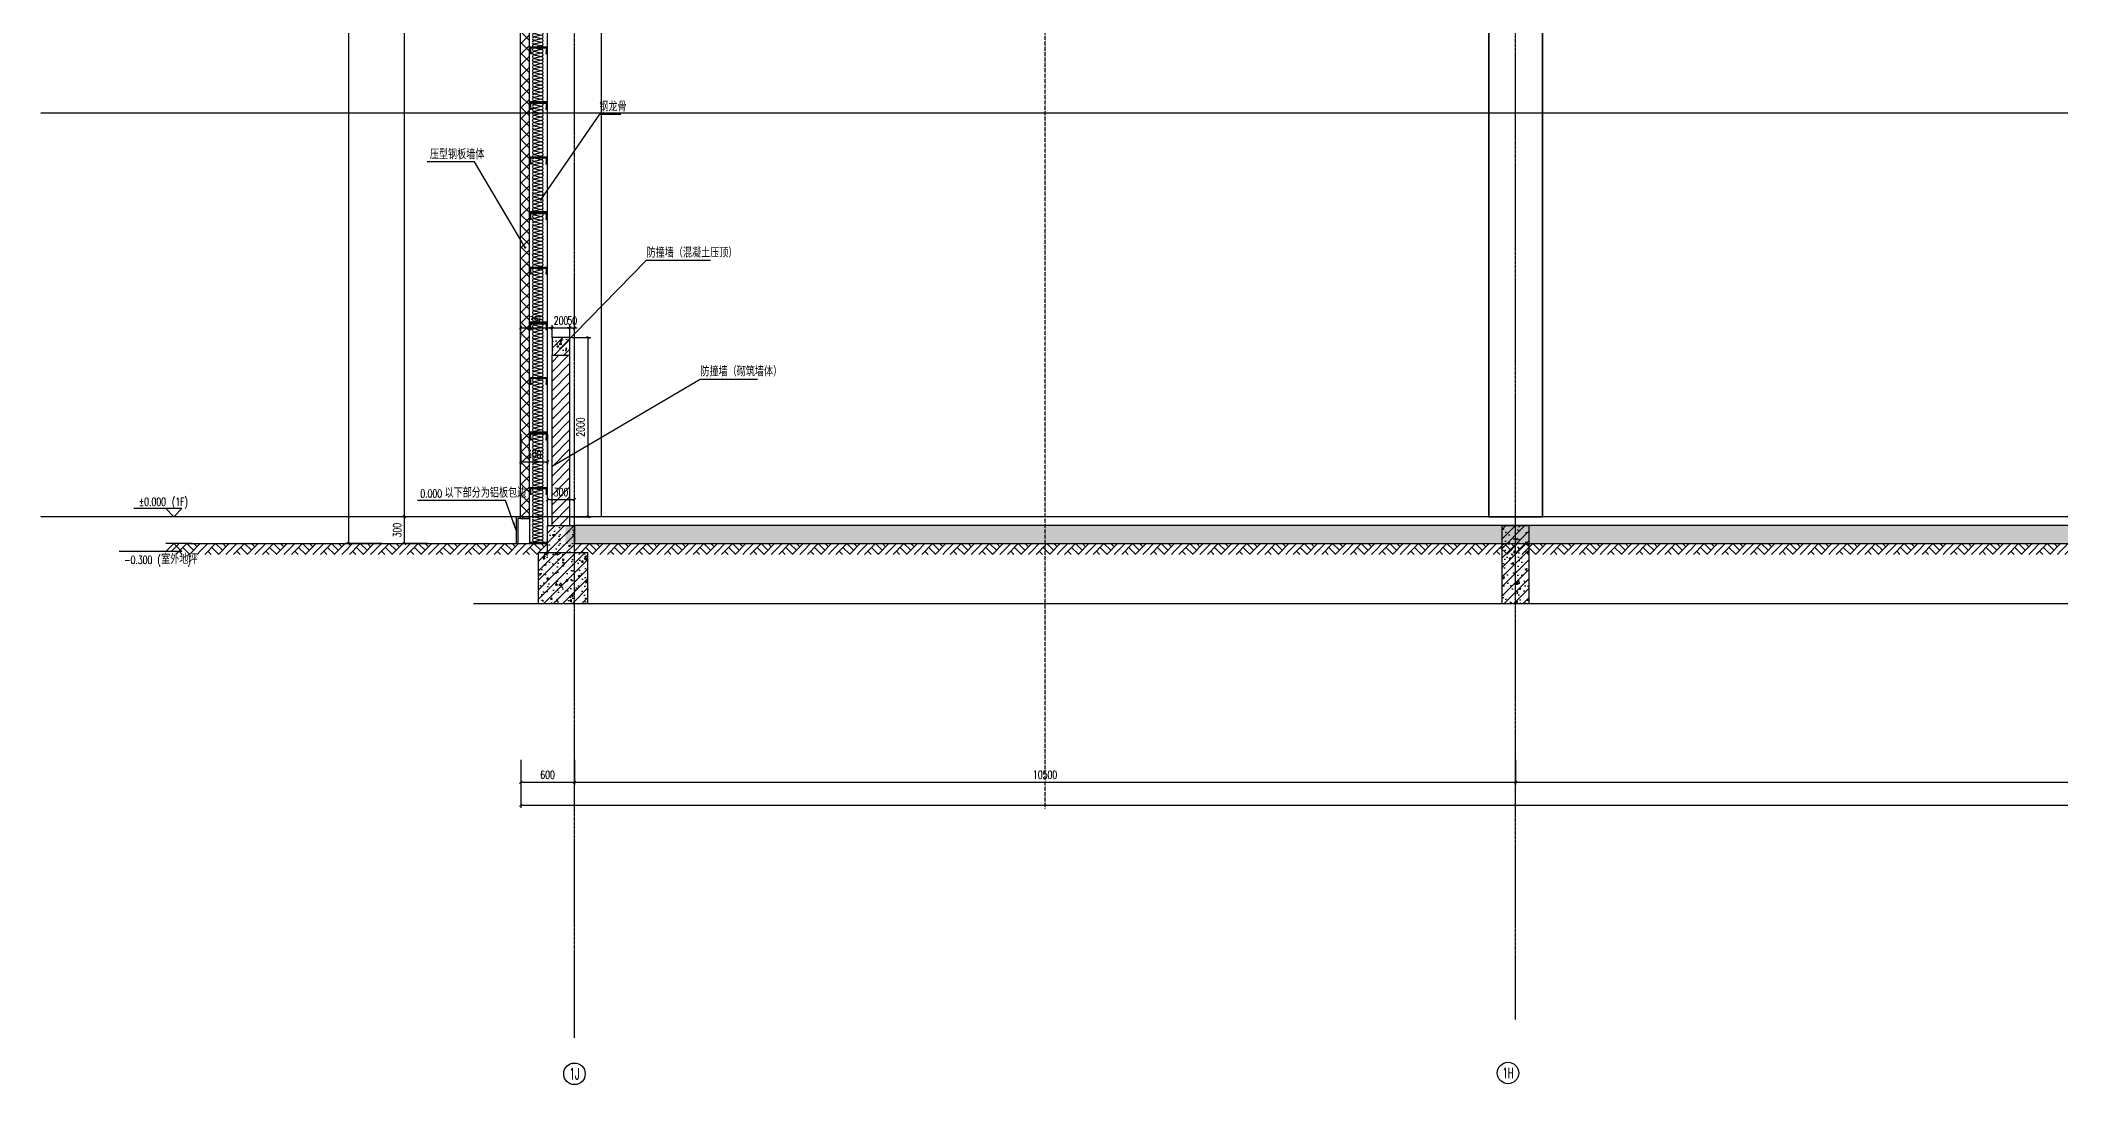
# Model space of a CAD drawing. Extents: x -1899985 to 1774885, y 556286 to 2175695.
# Drawn here: x -1785568 to -1763031, y 561924 to 573569 of the extents above; entities that cross this region are included whole.
import ezdxf
from ezdxf.enums import TextEntityAlignment as Align

# ---------------------------------------------------------------- set-up
doc = ezdxf.new("R2010")
doc.units = 0
doc.header["$LTSCALE"] = 10
doc.header["$MEASUREMENT"] = 0
for name, pattern in [('20剖面图$0$__DASH', [0.35, 0.25, -0.1]), ('20剖面图$0$DASH', [0.35, 0.25, -0.1]), ('20剖面图$0$DOTE', [2.42, 2, -0.2, 0.02, -0.2])]:
    doc.linetypes.add(name, pattern=pattern)
doc.layers.get('Defpoints').update_dxf_attribs({"color": 210})
for name, color, linetype in [('20剖面图$0$A-AXIS-D', 1, 'Continuous'), ('20剖面图$0$A-AXIS-DOTE', 14, '20剖面图$0$DOTE'), ('20剖面图$0$A-AXIS-DP', 126, 'Continuous'), ('20剖面图$0$A-AXIS-SYMB', 3, 'Continuous'), ('20剖面图$0$A-CURTAIN', 134, 'Continuous'), ('20剖面图$0$A-HATCH-1', 252, 'Continuous'), ('20剖面图$0$A-HATCH-2', 251, 'Continuous'), ('20剖面图$0$A-LIN-V', 9, 'Continuous'), ('20剖面图$0$A-SFCE', 30, 'Continuous'), ('20剖面图$0$AS-COLN', 6, 'Continuous'), ('20剖面图$0$AS-WALL', 40, 'Continuous'), ('20剖面图$0$COLUMN', 9, 'Continuous'), ('20剖面图$0$DIM_ELEV', 3, 'Continuous'), ('20剖面图$0$DIM_LEAD', 3, 'Continuous'), ('20剖面图$0$PUB_HATCH', 8, 'Continuous'), ('20剖面图$0$PUB_TEXT', 7, 'Continuous'), ('A-LIN-V', 9, 'Continuous')]:
    doc.layers.add(name, color=color, linetype=linetype)
doc.styles.add('20剖面图$0$_TCH_AXIS', font='COMPLEX', dxfattribs={"bigfont": 'GBCBIG'})
doc.styles.add('20剖面图$0$_TCH_DIM', font='SIMPLEX', dxfattribs={"bigfont": 'GBCBIG'})
doc.styles.add('20剖面图$0$_TCH_DIM_T3', font='SIMPLEX', dxfattribs={"width": 0.705882, "bigfont": 'GBCBIG'})
doc.dimstyles.new('20剖面图$0$_TCH_ARCH&&30', dxfattribs={"dimtxt": 89.25, "dimasz": 30, "dimexe": 30, "dimexo": 30, "dimgap": 37.875, "dimtad": 1, "dimdec": 0, "dimzin": 0, "dimdsep": 46, "dimtxsty": '20剖面图$0$_TCH_DIM_T3', "dimblk": '20剖面图$0$_ArchTick', "dimcen": 0.09, "dimclrt": 7, "dimazin": 2, "dimtfac": 1, "dimtdec": 0, "dimtix": 1, "dimtmove": 2, "dimatfit": 3, "dimfxl": 1, "dimtolj": 1, "dimtzin": 0, "dimarcsym": 0})
pattern_1 = [(45, (0, 0), (-53.0330086, 53.0330086), []), (50, (0, 0), (215.178055, -18.82564), [22.5, -247.5]), (355, (0, 0), (-41.6254, 225.65764), [18, -198]), (100.4514, (17.93, -1.57), (173.552815, 206.831863), [19.122057, -210.342634]), (46.1842, (0, 60), (320.172315, -49.655704), [33.75, -371.25]), (96.6356, (26.68, 55.86), (280.39881, 292.23536), [28.683086, -315.5139]), (351.1842, (0, 60), (280.398584, 292.23558), [27, -297]), (21, (30, 45), (179.072116, -120.785667), [22.5, -247.5]), (326, (30, 45), (72.9946, 217.545014), [18, -198]), (71.4514, (44.92, 34.93), (252.066789, 96.75915), [19.122057, -210.342634]), (37.5, (0, 0), (3.6479566, 99.868156), [0, -195.6, 0, -201, 0, -198.75]), (7.5, (0, 0), (78.920861, 118.3235136), [0, -114.6, 0, -191.1, 0, -75.75]), (327.5, (-66.9, 0), (160.146731, -6.7664615), [0, -75, 0, -234, 0, -310.5]), (317.5, (-96.9, 0), (174.955851, 30.031495), [0, -97.5, 0, -155.4, 0, -220.5])]

# ---------------------------------------------------------------- blocks, each defined once
blk = doc.blocks.new('20剖面图$0$G$C845E5159')
at = {"layer": '20剖面图$0$COLUMN'}
blk.add_lwpolyline([(300, 700), (300, -11000), (-300, -11000), (-300, 700), (300, 700)], dxfattribs=at)
blk = doc.blocks.new('20剖面图$0$e534654')
at = {"layer": '20剖面图$0$A-LIN-V'}
for p, q in [((10200, -11000), (10200, 700)), ((10800, -11000), (10800, 700))]:
    blk.add_line(p, q, dxfattribs=at)
at = {"layer": '20剖面图$0$COLUMN'}
blk.add_lwpolyline([(300, 700), (300, -11000), (-300, -11000), (-300, 700), (300, 700)], dxfattribs=at)
blk = doc.blocks.new('20剖面图$0$_ArchTick')
at = {"color": 0, "linetype": 'ByBlock', "const_width": 0.4}
blk.add_lwpolyline([(-0.5, -0.5), (0.5, 0.5)], dxfattribs=at)
blk = doc.blocks.new('*D127')
at = {"layer": '20剖面图$0$A-AXIS-D', "color": 0, "lineweight": -2, "transparency": 16777216}
for p, q in [((-1781759, 582757), (-1782159, 582757)), ((-1782129, 567957), (-1782129, 582757)), ((-1781759, 567957), (-1782159, 567957))]:
    blk.add_line(p, q, dxfattribs=at)
at = {"layer": 'Defpoints', "color": 0, "transparency": 16777216}
for p in [(-1782129, 582757), (-1781729, 582757), (-1781729, 567957)]:
    blk.add_point(p, dxfattribs=at)
at = {"layer": '20剖面图$0$A-AXIS-D', "color": 0, "lineweight": -2, "transparency": 16777216, "xscale": 30, "yscale": 30, "zscale": 30}
for p, rotation in [((-1782129, 582757), 90), ((-1782129, 567957), 270)]:
    blk.add_blockref('20剖面图$0$_ArchTick', p, dxfattribs=dict(at, rotation=rotation))
at = {"layer": '20剖面图$0$A-AXIS-D', "color": 7, "transparency": 16777216, "insert": (-1782211, 575357), "char_height": 89.2, "attachment_point": 5, "rotation": 90, "style": '20剖面图$0$_TCH_DIM_T3'}
blk.add_mtext('\\A1;14800', dxfattribs=at)
blk = doc.blocks.new('*D141')
at = {"layer": '20剖面图$0$A-AXIS-D', "color": 0, "lineweight": -2, "transparency": 16777216}
for p, q in [((-1780210, 565545), (-1780210, 565266)), ((-1779610, 565545), (-1779610, 565266)), ((-1780210, 565296), (-1779610, 565296))]:
    blk.add_line(p, q, dxfattribs=at)
at = {"layer": 'Defpoints', "color": 0, "transparency": 16777216}
for p in [(-1780210, 565575), (-1779610, 565575), (-1779610, 565296)]:
    blk.add_point(p, dxfattribs=at)
at = {"layer": '20剖面图$0$A-AXIS-D', "color": 0, "lineweight": -2, "transparency": 16777216, "xscale": 30, "yscale": 30, "zscale": 30, "rotation": 180}
blk.add_blockref('20剖面图$0$_ArchTick', (-1780210, 565296), dxfattribs=at)
at = {"layer": '20剖面图$0$A-AXIS-D', "color": 0, "lineweight": -2, "transparency": 16777216, "xscale": 30, "yscale": 30, "zscale": 30}
blk.add_blockref('20剖面图$0$_ArchTick', (-1779610, 565296), dxfattribs=at)
at = {"layer": '20剖面图$0$A-AXIS-D', "color": 7, "transparency": 16777216, "insert": (-1779910, 565379), "char_height": 89.2, "attachment_point": 5, "style": '20剖面图$0$_TCH_DIM_T3'}
blk.add_mtext('\\A1;600', dxfattribs=at)
blk = doc.blocks.new('*D142')
at = {"layer": '20剖面图$0$A-AXIS-D', "color": 0, "lineweight": -2, "transparency": 16777216}
for p, q in [((-1779610, 565545), (-1779610, 565266)), ((-1769110, 565545), (-1769110, 565266)), ((-1779610, 565296), (-1769110, 565296))]:
    blk.add_line(p, q, dxfattribs=at)
at = {"layer": 'Defpoints', "color": 0, "transparency": 16777216}
for p in [(-1779610, 565575), (-1769110, 565575), (-1769110, 565296)]:
    blk.add_point(p, dxfattribs=at)
at = {"layer": '20剖面图$0$A-AXIS-D', "color": 0, "lineweight": -2, "transparency": 16777216, "xscale": 30, "yscale": 30, "zscale": 30, "rotation": 180}
blk.add_blockref('20剖面图$0$_ArchTick', (-1779610, 565296), dxfattribs=at)
at = {"layer": '20剖面图$0$A-AXIS-D', "color": 0, "lineweight": -2, "transparency": 16777216, "xscale": 30, "yscale": 30, "zscale": 30}
blk.add_blockref('20剖面图$0$_ArchTick', (-1769110, 565296), dxfattribs=at)
at = {"layer": '20剖面图$0$A-AXIS-D', "color": 7, "transparency": 16777216, "insert": (-1774360, 565379), "char_height": 89.2, "attachment_point": 5, "style": '20剖面图$0$_TCH_DIM_T3'}
blk.add_mtext('\\A1;10500', dxfattribs=at)
blk = doc.blocks.new('*D143')
at = {"layer": '20剖面图$0$A-AXIS-D', "color": 0, "lineweight": -2, "transparency": 16777216}
for p, q in [((-1769110, 565545), (-1769110, 565266)), ((-1752610, 565545), (-1752610, 565266)), ((-1769110, 565296), (-1752610, 565296))]:
    blk.add_line(p, q, dxfattribs=at)
at = {"layer": 'Defpoints', "color": 0, "transparency": 16777216}
for p in [(-1769110, 565575), (-1752610, 565575), (-1752610, 565296)]:
    blk.add_point(p, dxfattribs=at)
at = {"layer": '20剖面图$0$A-AXIS-D', "color": 0, "lineweight": -2, "transparency": 16777216, "xscale": 30, "yscale": 30, "zscale": 30, "rotation": 180}
blk.add_blockref('20剖面图$0$_ArchTick', (-1769110, 565296), dxfattribs=at)
at = {"layer": '20剖面图$0$A-AXIS-D', "color": 0, "lineweight": -2, "transparency": 16777216, "xscale": 30, "yscale": 30, "zscale": 30}
blk.add_blockref('20剖面图$0$_ArchTick', (-1752610, 565296), dxfattribs=at)
at = {"layer": '20剖面图$0$A-AXIS-D', "color": 7, "transparency": 16777216, "insert": (-1760860, 565379), "char_height": 89.2, "attachment_point": 5, "style": '20剖面图$0$_TCH_DIM_T3'}
blk.add_mtext('\\A1;16500', dxfattribs=at)
blk = doc.blocks.new('*D171')
at = {"layer": '20剖面图$0$A-AXIS-D', "color": 0, "lineweight": -2, "transparency": 16777216}
for p, q in [((-1781250, 568257), (-1781537, 568257)), ((-1781507, 567957), (-1781507, 568257)), ((-1781250, 567957), (-1781537, 567957))]:
    blk.add_line(p, q, dxfattribs=at)
at = {"layer": 'Defpoints', "color": 0, "transparency": 16777216}
for p in [(-1781507, 568257), (-1781220, 568257), (-1781220, 567957)]:
    blk.add_point(p, dxfattribs=at)
at = {"layer": '20剖面图$0$A-AXIS-D', "color": 0, "lineweight": -2, "transparency": 16777216, "xscale": 30, "yscale": 30, "zscale": 30}
for p, rotation in [((-1781507, 568257), 90), ((-1781507, 567957), 270)]:
    blk.add_blockref('20剖面图$0$_ArchTick', p, dxfattribs=dict(at, rotation=rotation))
at = {"layer": '20剖面图$0$A-AXIS-D', "color": 7, "transparency": 16777216, "insert": (-1781589, 568107), "char_height": 89.2, "attachment_point": 5, "rotation": 90, "style": '20剖面图$0$_TCH_DIM_T3'}
blk.add_mtext('\\A1;300', dxfattribs=at)
blk = doc.blocks.new('*D172')
at = {"layer": '20剖面图$0$A-AXIS-D', "color": 0, "lineweight": -2, "transparency": 16777216}
for p, q in [((-1781250, 579957), (-1781537, 579957)), ((-1781507, 568257), (-1781507, 579957)), ((-1781250, 568257), (-1781537, 568257))]:
    blk.add_line(p, q, dxfattribs=at)
at = {"layer": 'Defpoints', "color": 0, "transparency": 16777216}
for p in [(-1781507, 579957), (-1781220, 579957), (-1781220, 568257)]:
    blk.add_point(p, dxfattribs=at)
at = {"layer": '20剖面图$0$A-AXIS-D', "color": 0, "lineweight": -2, "transparency": 16777216, "xscale": 30, "yscale": 30, "zscale": 30}
for p, rotation in [((-1781507, 579957), 90), ((-1781507, 568257), 270)]:
    blk.add_blockref('20剖面图$0$_ArchTick', p, dxfattribs=dict(at, rotation=rotation))
at = {"layer": '20剖面图$0$A-AXIS-D', "color": 7, "transparency": 16777216, "insert": (-1781589, 574107), "char_height": 89.2, "attachment_point": 5, "rotation": 90, "style": '20剖面图$0$_TCH_DIM_T3'}
blk.add_mtext('\\A1;11700', dxfattribs=at)
blk = doc.blocks.new('20剖面图$0$$LinePat$素土夯实')
at = {"color": 0}
for p, q in [((0, -210), (210, 0)), ((120, -300), (420, 0)), ((420, 0), (608, -188)), ((495, -300), (795, 0)), ((615, 0), (705, -90)), ((210, -210), (300, -300)), ((315, -105), (502, -293)), ((705, -300), (795, -210))]:
    blk.add_line(p, q, dxfattribs=at)
blk = doc.blocks.new('*D212')
at = {"layer": '20剖面图$0$A-AXIS-D', "color": 0, "lineweight": -2, "transparency": 16777216}
for p, q in [((-1780210, 565545), (-1780210, 565011)), ((-1653710, 565545), (-1653710, 565011)), ((-1780210, 565041), (-1653710, 565041))]:
    blk.add_line(p, q, dxfattribs=at)
at = {"layer": 'Defpoints', "color": 0, "transparency": 16777216}
for p in [(-1780210, 565575), (-1653710, 565575), (-1653710, 565041)]:
    blk.add_point(p, dxfattribs=at)
at = {"layer": '20剖面图$0$A-AXIS-D', "color": 0, "lineweight": -2, "transparency": 16777216, "xscale": 30, "yscale": 30, "zscale": 30, "rotation": 180}
blk.add_blockref('20剖面图$0$_ArchTick', (-1780210, 565041), dxfattribs=at)
at = {"layer": '20剖面图$0$A-AXIS-D', "color": 0, "lineweight": -2, "transparency": 16777216, "xscale": 30, "yscale": 30, "zscale": 30}
blk.add_blockref('20剖面图$0$_ArchTick', (-1653710, 565041), dxfattribs=at)
at = {"layer": '20剖面图$0$A-AXIS-D', "color": 7, "transparency": 16777216, "insert": (-1716960, 565124), "char_height": 89.2, "attachment_point": 5, "style": '20剖面图$0$_TCH_DIM_T3'}
blk.add_mtext('\\A1;126500', dxfattribs=at)
blk = doc.blocks.new('*D304')
at = {"layer": '20剖面图$0$A-AXIS-DP', "color": 0, "lineweight": -2, "transparency": 16777216}
for p, q in [((-1779640, 570257), (-1779429, 570257)), ((-1779459, 568257), (-1779459, 570257)), ((-1779640, 568257), (-1779429, 568257))]:
    blk.add_line(p, q, dxfattribs=at)
at = {"layer": 'Defpoints', "color": 0, "transparency": 16777216}
for p in [(-1779670, 570257), (-1779459, 570257), (-1779670, 568257)]:
    blk.add_point(p, dxfattribs=at)
at = {"layer": '20剖面图$0$A-AXIS-DP', "color": 0, "lineweight": -2, "transparency": 16777216, "xscale": 30, "yscale": 30, "zscale": 30}
for p, rotation in [((-1779459, 570257), 90), ((-1779459, 568257), 270)]:
    blk.add_blockref('20剖面图$0$_ArchTick', p, dxfattribs=dict(at, rotation=rotation))
at = {"layer": '20剖面图$0$A-AXIS-DP', "color": 7, "transparency": 16777216, "insert": (-1779542, 569257), "char_height": 89.2, "attachment_point": 5, "rotation": 90, "style": '20剖面图$0$_TCH_DIM_T3'}
blk.add_mtext('\\A1;2000', dxfattribs=at)
blk = doc.blocks.new('20剖面图$0$CURVEPATTERNLIB$SYSLIB$岩棉板')
at = {"color": 0}
for p, q in [((0, -17), (12, -67)), ((12, -67), (24, -17))]:
    blk.add_line(p, q, dxfattribs=at)
for centre, start, end in [((12, -17), 0, 180), ((0, -67), 270, 0), ((24, -67), 180, 270)]:
    blk.add_arc(centre, 12, start, end, dxfattribs=at)
blk = doc.blocks.new('20剖面图$0$CURVEPATTERNLIB$SYSLIB$防水材料1')
at = {"layer": '20剖面图$0$PUB_HATCH'}
h = blk.add_hatch(dxfattribs=at)
h.set_pattern_fill('ANSI31', color=256, scale=10, angle=90, style=0)
h.set_pattern_definition([(45, (-196995.837, -685381.036), (11.22532015, -11.22532015), [])])
h.paths.add_polyline_path([(35, 0), (0, 0), (0, -100), (35, -100), (35, -90), (30, -90), (30, -95), (5, -95), (5, -5), (30, -5), (30, -10), (35, -10)])
h = blk.add_hatch(dxfattribs=at)
h.set_pattern_fill('ANSI31', color=256, scale=10, angle=90, style=0)
h.set_pattern_definition([(45, (-196695.837, -685381.036), (11.22532015, -11.22532015), [])])
h.paths.add_polyline_path([(335, 0), (300, 0), (300, -100), (335, -100), (335, -90), (330, -90), (330, -95), (305, -95), (305, -5), (330, -5), (330, -10), (335, -10)])
at = {"layer": '20剖面图$0$A-LIN-V', "extrusion": (-3.26108e-18, 2.41725e-31, -1)}
blk.add_line((600, 0), (600, -100), dxfattribs=at)
at = {"layer": '20剖面图$0$A-LIN-V'}
for p, q in [((30, -10), (35, -10)), ((30, -90), (35, -90)), ((330, -10), (335, -10)), ((330, -90), (335, -90))]:
    blk.add_line(p, q, dxfattribs=at)
at = {"layer": '20剖面图$0$A-LIN-V', "extrusion": (-3.26108e-18, 2.41725e-31, -1)}
for points in [[(-35, -10), (-35, 0), (0, 0), (0, -100), (-35, -100), (-35, -90)], [(-335, -10), (-335, 0), (-300, 0), (-300, -100), (-335, -100), (-335, -90)], [(-30, -10), (-30, -5), (-5, -5), (-5, -95), (-30, -95), (-30, -90)], [(-330, -10), (-330, -5), (-305, -5), (-305, -95), (-330, -95), (-330, -90)]]:
    blk.add_lwpolyline(points, dxfattribs=at)
at = {"layer": '20剖面图$0$A-LIN-V', "xscale": 0.8142221102150538, "yscale": 0.8108108108108109, "zscale": 0.8142221102150538}
for p in [(0, -20), (20, -20), (39, -20), (59, -20), (78, -20), (98, -20), (117, -20), (137, -20), (156, -20), (176, -20), (195, -20), (215, -20), (234, -20), (254, -20), (274, -20), (293, -20), (313, -20), (332, -20), (352, -20), (371, -20), (391, -20), (410, -20), (430, -20), (449, -20), (469, -20), (489, -20), (508, -20), (528, -20), (547, -20), (567, -20), (586, -20)]:
    blk.add_blockref('20剖面图$0$CURVEPATTERNLIB$SYSLIB$岩棉板', p, dxfattribs=at)
blk = doc.blocks.new('*D315')
at = {"layer": '20剖面图$0$A-AXIS-DP', "color": 0, "lineweight": -2, "transparency": 16777216}
for p, q in [((-1779910, 568330), (-1779910, 568478)), ((-1779910, 568448), (-1779610, 568448)), ((-1779610, 568330), (-1779610, 568478))]:
    blk.add_line(p, q, dxfattribs=at)
at = {"layer": 'Defpoints', "color": 0, "transparency": 16777216}
for p in [(-1779610, 568448), (-1779910, 568300), (-1779610, 568300)]:
    blk.add_point(p, dxfattribs=at)
at = {"layer": '20剖面图$0$A-AXIS-DP', "color": 0, "lineweight": -2, "transparency": 16777216, "xscale": 30, "yscale": 30, "zscale": 30, "rotation": 180}
blk.add_blockref('20剖面图$0$_ArchTick', (-1779910, 568448), dxfattribs=at)
at = {"layer": '20剖面图$0$A-AXIS-DP', "color": 0, "lineweight": -2, "transparency": 16777216, "xscale": 30, "yscale": 30, "zscale": 30}
blk.add_blockref('20剖面图$0$_ArchTick', (-1779610, 568448), dxfattribs=at)
at = {"layer": '20剖面图$0$A-AXIS-DP', "color": 7, "transparency": 16777216, "insert": (-1779760, 568530), "char_height": 89.2, "attachment_point": 5, "style": '20剖面图$0$_TCH_DIM_T3'}
blk.add_mtext('\\A1;300', dxfattribs=at)
blk = doc.blocks.new('*D316')
at = {"layer": '20剖面图$0$A-AXIS-DP', "color": 0, "lineweight": -2, "transparency": 16777216}
for p, q in [((-1780210, 570251), (-1780210, 570393)), ((-1780210, 570363), (-1779860, 570363)), ((-1779860, 570251), (-1779860, 570393))]:
    blk.add_line(p, q, dxfattribs=at)
at = {"layer": 'Defpoints', "color": 0, "transparency": 16777216}
for p in [(-1780210, 570221), (-1779860, 570363), (-1779860, 570221)]:
    blk.add_point(p, dxfattribs=at)
at = {"layer": '20剖面图$0$A-AXIS-DP', "color": 0, "lineweight": -2, "transparency": 16777216, "xscale": 30, "yscale": 30, "zscale": 30, "rotation": 180}
blk.add_blockref('20剖面图$0$_ArchTick', (-1780210, 570363), dxfattribs=at)
at = {"layer": '20剖面图$0$A-AXIS-DP', "color": 0, "lineweight": -2, "transparency": 16777216, "xscale": 30, "yscale": 30, "zscale": 30}
blk.add_blockref('20剖面图$0$_ArchTick', (-1779860, 570363), dxfattribs=at)
at = {"layer": '20剖面图$0$A-AXIS-DP', "color": 7, "transparency": 16777216, "insert": (-1780035, 570445), "char_height": 89.2, "attachment_point": 5, "style": '20剖面图$0$_TCH_DIM_T3'}
blk.add_mtext('\\A1;350', dxfattribs=at)
blk = doc.blocks.new('*D317')
at = {"layer": '20剖面图$0$A-AXIS-DP', "color": 0, "lineweight": -2, "transparency": 16777216}
for p, q in [((-1779860, 570363), (-1779890, 570363)), ((-1779860, 570251), (-1779860, 570393)), ((-1779860, 570363), (-1779660, 570363)), ((-1779660, 570251), (-1779660, 570393)), ((-1779660, 570363), (-1779630, 570363))]:
    blk.add_line(p, q, dxfattribs=at)
at = {"layer": 'Defpoints', "color": 0, "transparency": 16777216}
for p in [(-1779860, 570221), (-1779660, 570363), (-1779660, 570221)]:
    blk.add_point(p, dxfattribs=at)
at = {"layer": '20剖面图$0$A-AXIS-DP', "color": 0, "lineweight": -2, "transparency": 16777216, "xscale": 30, "yscale": 30, "zscale": 30}
blk.add_blockref('20剖面图$0$_ArchTick', (-1779860, 570363), dxfattribs=at)
at = {"layer": '20剖面图$0$A-AXIS-DP', "color": 0, "lineweight": -2, "transparency": 16777216, "xscale": 30, "yscale": 30, "zscale": 30, "rotation": 180}
blk.add_blockref('20剖面图$0$_ArchTick', (-1779660, 570363), dxfattribs=at)
at = {"layer": '20剖面图$0$A-AXIS-DP', "color": 7, "transparency": 16777216, "insert": (-1779760, 570445), "char_height": 89.2, "attachment_point": 5, "style": '20剖面图$0$_TCH_DIM_T3'}
blk.add_mtext('\\A1;200', dxfattribs=at)
blk = doc.blocks.new('*D318')
at = {"layer": '20剖面图$0$A-AXIS-DP', "color": 0, "lineweight": -2, "transparency": 16777216}
for p, q in [((-1779660, 570363), (-1779690, 570363)), ((-1779660, 570251), (-1779660, 570393)), ((-1779660, 570363), (-1779610, 570363)), ((-1779610, 570251), (-1779610, 570393)), ((-1779610, 570363), (-1779580, 570363))]:
    blk.add_line(p, q, dxfattribs=at)
at = {"layer": 'Defpoints', "color": 0, "transparency": 16777216}
for p in [(-1779660, 570221), (-1779610, 570363), (-1779610, 570221)]:
    blk.add_point(p, dxfattribs=at)
at = {"layer": '20剖面图$0$A-AXIS-DP', "color": 0, "lineweight": -2, "transparency": 16777216, "xscale": 30, "yscale": 30, "zscale": 30}
blk.add_blockref('20剖面图$0$_ArchTick', (-1779660, 570363), dxfattribs=at)
at = {"layer": '20剖面图$0$A-AXIS-DP', "color": 0, "lineweight": -2, "transparency": 16777216, "xscale": 30, "yscale": 30, "zscale": 30, "rotation": 180}
blk.add_blockref('20剖面图$0$_ArchTick', (-1779610, 570363), dxfattribs=at)
at = {"layer": '20剖面图$0$A-AXIS-DP', "color": 7, "transparency": 16777216, "insert": (-1779635, 570445), "char_height": 89.2, "attachment_point": 5, "style": '20剖面图$0$_TCH_DIM_T3'}
blk.add_mtext('\\A1;50', dxfattribs=at)
blk = doc.blocks.new('*D477')
at = {"layer": '20剖面图$0$A-AXIS-DP', "color": 0, "lineweight": -2, "transparency": 16777216}
for p, q in [((-1780210, 569178), (-1780210, 568840)), ((-1779910, 569178), (-1779910, 568840)), ((-1780210, 568870), (-1779910, 568870))]:
    blk.add_line(p, q, dxfattribs=at)
at = {"layer": 'Defpoints', "color": 0, "transparency": 16777216}
for p in [(-1780210, 569208), (-1779910, 569208), (-1779910, 568870)]:
    blk.add_point(p, dxfattribs=at)
at = {"layer": '20剖面图$0$A-AXIS-DP', "color": 0, "lineweight": -2, "transparency": 16777216, "xscale": 30, "yscale": 30, "zscale": 30, "rotation": 180}
blk.add_blockref('20剖面图$0$_ArchTick', (-1780210, 568870), dxfattribs=at)
at = {"layer": '20剖面图$0$A-AXIS-DP', "color": 0, "lineweight": -2, "transparency": 16777216, "xscale": 30, "yscale": 30, "zscale": 30}
blk.add_blockref('20剖面图$0$_ArchTick', (-1779910, 568870), dxfattribs=at)
at = {"layer": '20剖面图$0$A-AXIS-DP', "color": 7, "transparency": 16777216, "insert": (-1780060, 568953), "char_height": 89.2, "attachment_point": 5, "style": '20剖面图$0$_TCH_DIM_T3'}
blk.add_mtext('\\A1;300', dxfattribs=at)
blk = doc.blocks.new('20剖面图')
at = {"layer": '20剖面图$0$A-HATCH-1'}
h = blk.add_hatch(dxfattribs=at)
h.set_pattern_fill('混凝土', color=256, scale=50)
h.set_pattern_definition([(50, (0, 0), (358.63009, -31.376067), [37.5, -412.5]), (355, (0, 0), (-69.37567, 376.09607), [30, -330]), (100.4514, (29.9, -2.6), (289.25469, 344.71977), [31.870095, -350.571056]), (46.1842, (0, 100), (533.62052, -82.75951), [56.25, -618.75]), (96.6356, (44.47, 93.1), (467.33135, 487.05894), [47.80514, -525.8565]), (351.1842, (0, 100), (467.33097, 487.0593), [45, -495]), (21, (50, 75), (298.453526, -201.309445), [37.5, -412.5]), (326, (50, 75), (121.657666, 362.57502), [30, -330]), (71.4514, (74.87, 58.22), (420.111314, 161.26525), [31.870095, -350.571056]), (37.5, (0, 0), (6.079928, 166.446927), [0, -326, 0, -335, 0, -331.25]), (7.5, (0, 0), (131.534769, 197.205856), [0, -191, 0, -318.5, 0, -126.25]), (327.5, (-111.5, 0), (266.911218, -11.277436), [0, -125, 0, -390, 0, -517.5]), (317.5, (-161.5, 0), (291.593085, 50.05249), [0, -162.5, 0, -259, 0, -367.5])])
h.paths.add_polyline_path([(-1669610.4, 567957.5), (-1669610.4, 568157.5), (-1779710.4, 568157.5), (-1779710.4, 567957.5)])
h.paths.add_polyline_path([(-1669510.4, 567957.5), (-1669510.4, 568157.5), (-1669610.4, 568157.5), (-1669610.4, 567957.5)])
at = {"layer": '20剖面图$0$PUB_HATCH'}
h = blk.add_hatch(dxfattribs=at)
h.set_pattern_fill('多孔材料', color=256, scale=30, style=0)
h.set_pattern_definition([(45, (60, 0), (-60.000061, 60.000061), []), (135, (60, 0), (-60.000061, -60.000061), [])])
h.paths.add_polyline_path([(-1780110.4, 568237.5), (-1780110.4, 582707.5), (-1780210.4, 582707.5), (-1780210.4, 568237.5)])
h = blk.add_hatch(dxfattribs=at)
h.set_pattern_fill('钢筋混凝土', color=256, scale=30, style=0)
h.set_pattern_definition(pattern_1)
h.paths.add_polyline_path([(-1779860.4, 570057.5), (-1779660.4, 570057.5), (-1779660.4, 570257.5), (-1779860.4, 570257.5)])
h = blk.add_hatch(dxfattribs=at)
h.set_pattern_fill('普通砖', color=256, scale=30, style=0)
h.set_pattern_definition([(45, (0, 53.85), (-53.0330298, 53.0330298), [])])
h.paths.add_polyline_path([(-1779660.4, 570057.5), (-1779860.4, 570057.5), (-1779860.4, 568157.5), (-1779660.4, 568157.5)])
h = blk.add_hatch(dxfattribs=at)
h.set_pattern_fill('钢筋混凝土', color=256, scale=30, style=0)
h.set_pattern_definition(pattern_1)
h.paths.add_polyline_path([(-1779610.4, 567857.5), (-1779610.4, 568157.5), (-1779910.4, 568157.5), (-1779910.4, 567857.5)])
h = blk.add_hatch(dxfattribs=at)
h.set_pattern_fill('钢筋混凝土', color=256, scale=30, style=0)
h.set_pattern_definition(pattern_1)
h.paths.add_polyline_path([(-1768960.4, 567290), (-1768960.4, 568157.5), (-1769260.4, 568157.5), (-1769260.4, 567290)])
h = blk.add_hatch(dxfattribs=at)
h.set_pattern_fill('钢筋混凝土', color=256, scale=30, style=0)
h.set_pattern_definition(pattern_1)
h.paths.add_polyline_path([(-1779460.4, 567290), (-1779460.4, 567857.5), (-1780010.4, 567857.5), (-1780010.4, 567290)])
at = {"layer": '20剖面图$0$A-AXIS-D'}
for centre in [(-1779610.4, 562043.9), (-1769195.3, 562053)]:
    blk.add_circle(centre, 120, dxfattribs=at)
at = {"layer": '20剖面图$0$A-AXIS-DOTE'}
for p, q in [((-1779610.4, 562443.9), (-1779610.4, 586495.8)), ((-1769110.4, 562650.6), (-1769110.4, 586495.8))]:
    blk.add_line(p, q, dxfattribs=at)
at = {"layer": '20剖面图$0$A-AXIS-DOTE', "linetype": '20剖面图$0$DASH'}
blk.add_line((-1774360.4, 565002.4), (-1774360.4, 585336), dxfattribs=at)
at = {"layer": '20剖面图$0$A-AXIS-DOTE', "linetype": '20剖面图$0$__DASH', "ltscale": 2}
for p, q in [((-1647680.2, 572757.5), (-1785568.2, 572757.5)), ((-1647680.2, 568257.5), (-1785568.2, 568257.5))]:
    blk.add_line(p, q, dxfattribs=at)
at = {"layer": '20剖面图$0$A-AXIS-SYMB'}
for p, q in [((-1779984.5, 571792.2), (-1779327, 572746.9)), ((-1779327, 572746.9), (-1779092.7, 572746.9)), ((-1780724.3, 572213.9), (-1781254.3, 572213.9)), ((-1780160.1, 571259.2), (-1780724.3, 572213.9)), ((-1779769, 570133.9), (-1778807.7, 571117)), ((-1778807.7, 571117), (-1778093.8, 571117)), ((-1779831.4, 568837.4), (-1778208.3, 569792.1)), ((-1778208.3, 569792.1), (-1777567.3, 569792.1))]:
    blk.add_line(p, q, dxfattribs=at)
at = {"layer": '20剖面图$0$A-AXIS-SYMB', "const_width": 12}
for points in [[(-1779987.9, 571787.2, 1), (-1779981.1, 571797.1, 1)], [(-1780157, 571254, 1), (-1780163.1, 571264.4, 1)], [(-1779773.1, 570129.6, 1), (-1779764.8, 570138.2, 1)], [(-1779836.5, 568834.4, 1), (-1779826.2, 568840.4, 1)]]:
    blk.add_lwpolyline(points, format="xyb", close=True, dxfattribs=at)
at = {"layer": '20剖面图$0$A-AXIS-SYMB'}
blk.add_lwpolyline([(-1780738.3, 567290), (-1717023.7, 567290), (-1717000.7, 567353), (-1716978.5, 567227), (-1716956.2, 567290), (-1653241.5, 567290)], dxfattribs=at)
at = {"layer": '20剖面图$0$A-CURTAIN', "const_width": 15}
blk.add_lwpolyline([(-1780210.4, 568257.5), (-1780260.4, 568257.5), (-1780260.4, 567957.5)], dxfattribs=at)
at = {"layer": '20剖面图$0$A-CURTAIN'}
blk.add_lwpolyline([(-1780110.4, 568237.5), (-1780240.4, 568237.5), (-1780240.4, 567957.5)], dxfattribs=at)
at = {"layer": '20剖面图$0$A-LIN-V'}
for p, q in [((-1780110.4, 568257.5), (-1780110.4, 567957.5)), ((-1779910.4, 568257.5), (-1779910.4, 568157.5))]:
    blk.add_line(p, q, dxfattribs=at)
at = {"layer": '20剖面图$0$A-SFCE'}
blk.add_line((-1752886.9, 568257.5), (-1779660.4, 568257.5), dxfattribs=at)
at = {"layer": '20剖面图$0$AS-COLN'}
for p, q in [((-1779660.4, 570257.5), (-1779860.4, 570257.5)), ((-1779860.4, 570257.5), (-1779860.4, 570057.5)), ((-1779660.4, 570057.5), (-1779660.4, 570257.5)), ((-1779860.4, 570057.5), (-1779660.4, 570057.5)), ((-1779910.4, 567857.5), (-1779910.4, 568157.5)), ((-1779910.4, 568157.5), (-1779610.4, 568157.5)), ((-1779610.4, 567857.5), (-1779610.4, 568157.5)), ((-1769260.4, 567290), (-1769260.4, 568157.5)), ((-1769260.4, 568157.5), (-1768960.4, 568157.5)), ((-1768960.4, 567290), (-1768960.4, 568157.5)), ((-1780010.4, 567290), (-1780010.4, 567857.5)), ((-1780010.4, 567857.5), (-1779460.4, 567857.5)), ((-1779910.4, 567857.5), (-1779610.4, 567857.5)), ((-1779460.4, 567290), (-1779460.4, 567857.5)), ((-1780010.4, 567290), (-1779460.4, 567290)), ((-1769260.4, 567290), (-1768960.4, 567290))]:
    blk.add_line(p, q, dxfattribs=at)
blk.add_lwpolyline([(-1669610.4, 568157.5), (-1779610.4, 568157.5), (-1779610.4, 567957.5), (-1669610.4, 567957.5)], dxfattribs=at)
at = {"layer": '20剖面图$0$AS-WALL'}
for p, q in [((-1780210.4, 568237.5), (-1780210.4, 582707.5)), ((-1780110.4, 568237.5), (-1780110.4, 582707.5)), ((-1779860.4, 568157.5), (-1779860.4, 570057.5)), ((-1779660.4, 568157.5), (-1779660.4, 570057.5)), ((-1780210.4, 568237.5), (-1780110.4, 568237.5))]:
    blk.add_line(p, q, dxfattribs=at)
blk.add_lwpolyline([(-1783926.4, 567957.5), (-1779910.4, 567957.5), (-1779910.4, 567957.5)], dxfattribs=at)
at = {"layer": '20剖面图$0$DIM_ELEV'}
for p, q in [((-1783990.2, 568347.5), (-1784526.6, 568347.5)), ((-1784080.2, 568257.5), (-1784170.2, 568347.5)), ((-1783870.2, 568257.5), (-1784170.2, 568257.5)), ((-1784080.2, 568257.5), (-1783990.2, 568347.5)), ((-1784080.2, 567957.5), (-1784170.2, 567867.5)), ((-1783870.2, 567957.5), (-1784170.2, 567957.5)), ((-1784080.2, 567957.5), (-1783990.2, 567867.5)), ((-1783990.2, 567867.5), (-1784689.3, 567867.5))]:
    blk.add_line(p, q, dxfattribs=at)
at = {"layer": '20剖面图$0$DIM_LEAD'}
for p, q in [((-1780381.3, 568439.4), (-1781361.2, 568439.4)), ((-1780260.4, 568107.5), (-1780381.3, 568439.4))]:
    blk.add_line(p, q, dxfattribs=at)
blk.add_lwpolyline([(-1780260.4, 568107.5, 0, 24, 0), (-1780291.2, 568192, 0, 0, 0)], format="xyseb", dxfattribs=at)
at = {"layer": '20剖面图$0$A-HATCH-1', "xscale": 0.4010573329138201, "yscale": 0.4, "zscale": 0.4, "rotation": 359.9999999999999}
for p in [(-1779610.4, 567957.5), (-1779291.6, 567957.5), (-1778972.7, 567957.5), (-1778653.9, 567957.5), (-1778335, 567957.5), (-1778016.2, 567957.5), (-1777697.4, 567957.5), (-1777378.5, 567957.5), (-1777059.7, 567957.5), (-1776740.8, 567957.5), (-1776422, 567957.5), (-1776103.2, 567957.5), (-1775784.3, 567957.5), (-1775465.5, 567957.5), (-1775146.6, 567957.5), (-1774827.8, 567957.5), (-1774509, 567957.5), (-1774190.1, 567957.5), (-1773871.3, 567957.5), (-1773552.4, 567957.5), (-1773233.6, 567957.5), (-1772914.7, 567957.5), (-1772595.9, 567957.5), (-1772277.1, 567957.5), (-1771958.2, 567957.5), (-1771639.4, 567957.5), (-1771320.5, 567957.5), (-1771001.7, 567957.5), (-1770682.9, 567957.5), (-1770364, 567957.5), (-1770045.2, 567957.5), (-1769726.3, 567957.5), (-1769407.5, 567957.5), (-1769088.7, 567957.5), (-1768769.8, 567957.5), (-1768451, 567957.5), (-1768132.1, 567957.5), (-1767813.3, 567957.5), (-1767494.5, 567957.5), (-1767175.6, 567957.5), (-1766856.8, 567957.5), (-1766537.9, 567957.5), (-1766219.1, 567957.5), (-1765900.3, 567957.5), (-1765581.4, 567957.5), (-1765262.6, 567957.5), (-1764943.7, 567957.5), (-1764624.9, 567957.5), (-1764306.1, 567957.5), (-1763987.2, 567957.5), (-1763668.4, 567957.5), (-1763349.5, 567957.5), (-1763030.7, 567957.5)]:
    blk.add_blockref('20剖面图$0$$LinePat$素土夯实', p, dxfattribs=at)
at = {"layer": '20剖面图$0$A-HATCH-2', "xscale": 2.029060269968204, "yscale": 1.999999999990687, "zscale": 1.999999999990687, "rotation": 269.9999999985294}
for p in [(-1779910.4, 574103.3), (-1779910.4, 572874.1), (-1779910.4, 571645), (-1779910.4, 570415.8), (-1779910.4, 569186.6)]:
    blk.add_blockref('20剖面图$0$CURVEPATTERNLIB$SYSLIB$防水材料1', p, dxfattribs=at)
at = {"layer": '20剖面图$0$A-HATCH-2', "xscale": 0.406059325623648, "yscale": 0.4, "zscale": 0.4}
for p in [(-1784107, 567957.5), (-1783784.2, 567957.5), (-1783461.4, 567957.5), (-1783138.6, 567957.5), (-1782815.8, 567957.5), (-1782492.9, 567957.5), (-1782170.1, 567957.5), (-1781847.3, 567957.5), (-1781524.5, 567957.5), (-1781201.7, 567957.5), (-1780878.9, 567957.5), (-1780556, 567957.5), (-1780233.2, 567957.5)]:
    blk.add_blockref('20剖面图$0$$LinePat$素土夯实', p, dxfattribs=at)
at = {"layer": '20剖面图$0$A-LIN-V'}
blk.add_blockref('20剖面图$0$G$C845E5159', (-1769110.4, 579257.5), dxfattribs=at)
at = {"layer": '20剖面图$0$A-LIN-V', "xscale": -1}
blk.add_blockref('20剖面图$0$e534654', (-1769110.4, 579257.5), dxfattribs=at)
at = {"layer": '20剖面图$0$PUB_TEXT', "style": '20剖面图$0$_TCH_DIM'}
for s, p in [('钢龙骨', (-1779332, 572778.4)), ('压型钢板墙体', (-1781222.8, 572245.4)), ('防撞墙（混凝土压顶）', (-1778805.3, 571148.5)), ('防撞墙（砌筑墙体）', (-1778205, 569823.6)), ('以下部分为铝板包边', (-1781059.7, 568470.9)), ('室外地坪', (-1784221.3, 567731))]:
    blk.add_text(s, height=101.28, dxfattribs=at).set_placement(p)
at = {"layer": '20剖面图$0$PUB_TEXT', "style": '20剖面图$0$_TCH_DIM', "width": 0.705882}
for s, height, p in [('%%P0.000', 89.25, (-1784469.6, 568379)), ('(1F)', 89.25, (-1784100.6, 568379)), ('0.000', 89.25, (-1781329.7, 568470.9)), ('-0.300', 89.25, (-1784632.3, 567731)), ('(', 89.2, (-1784263.3, 567731)), (')', 89.2, (-1783926.4, 567731))]:
    blk.add_text(s, height=height, dxfattribs=at).set_placement(p)
at = {"layer": '20剖面图$0$PUB_TEXT', "style": '20剖面图$0$_TCH_AXIS'}
for s, height, width, p, p2 in [('1J', 125.26, 1.274668, (-1779666.4, 561981.3), (-1779554.4, 561981.3)), ('1H', 112.39, 1.333333, (-1769257.7, 561996.8), (-1769132.9, 561996.8))]:
    blk.add_text(s, height=height, dxfattribs=dict(at, width=width)).set_placement(p, p2, align=Align.FIT)
at = {"layer": '20剖面图$0$A-AXIS-D'}
for p1, p2, distance, picture, middle in [((-1781728.6, 567957.5), (-1781728.6, 582757.5), 400, '*D127', (-1782211.1, 575357.5)), ((-1781220.2, 568257.5), (-1781220.2, 579957.5), 286.7, '*D172', (-1781589.4, 574107.5)), ((-1781220.2, 567957.5), (-1781220.2, 568257.5), 286.7, '*D171', (-1781589.4, 568107.5))]:
    dim = blk.add_aligned_dim(p1=p1, p2=p2, distance=distance, dimstyle='20剖面图$0$_TCH_ARCH&&30', dxfattribs=at)
    dim.commit()
    dim.dimension.update_dxf_attribs({"geometry": picture, "text_midpoint": middle})
for base, p1, p2, picture, middle in [((-1779610.4, 565296.2), (-1780210.4, 565575), (-1779610.4, 565575), '*D141', (-1779910.4, 565378.7)), ((-1653710.4, 565041.2), (-1780210.4, 565575), (-1653710.4, 565575), '*D212', (-1716960.4, 565123.7)), ((-1769110.4, 565296.2), (-1779610.4, 565575), (-1769110.4, 565575), '*D142', (-1774360.4, 565378.7)), ((-1752610.4, 565296.2), (-1769110.4, 565575), (-1752610.4, 565575), '*D143', (-1760860.4, 565378.7))]:
    dim = blk.add_linear_dim(base=base, p1=p1, p2=p2, angle=0, dimstyle='20剖面图$0$_TCH_ARCH&&30', override={"dimgap": 0}, dxfattribs=at)
    dim.commit()
    dim.dimension.update_dxf_attribs({"geometry": picture, "text_midpoint": middle, "dimtype": 161})
at = {"layer": '20剖面图$0$A-AXIS-DP'}
for p1, p2, distance, picture, middle in [((-1780210.4, 570220.9), (-1779860.4, 570220.9), 141.6, '*D316', (-1780035.4, 570445)), ((-1779860.4, 570220.9), (-1779660.4, 570220.9), 141.6, '*D317', (-1779760.4, 570445)), ((-1779660.4, 570220.9), (-1779610.4, 570220.9), 141.6, '*D318', (-1779635.4, 570445)), ((-1779670.2, 568257.5), (-1779670.2, 570257.5), -210.9, '*D304', (-1779541.8, 569257.5)), ((-1780210.4, 569208.3), (-1779910.4, 569208.3), -338.3, '*D477', (-1780060.4, 568952.5)), ((-1779910.4, 568300), (-1779610.4, 568300), 147.9, '*D315', (-1779760.4, 568530.4))]:
    dim = blk.add_aligned_dim(p1=p1, p2=p2, distance=distance, dimstyle='20剖面图$0$_TCH_ARCH&&30', dxfattribs=at)
    dim.commit()
    dim.dimension.update_dxf_attribs({"geometry": picture, "text_midpoint": middle})

msp = doc.modelspace()

# ---------------------------------------------------------------- block references
at = {"layer": 'A-LIN-V'}
msp.add_blockref('20剖面图', (0, 0), dxfattribs=at)

doc.saveas('drawing.dxf')
